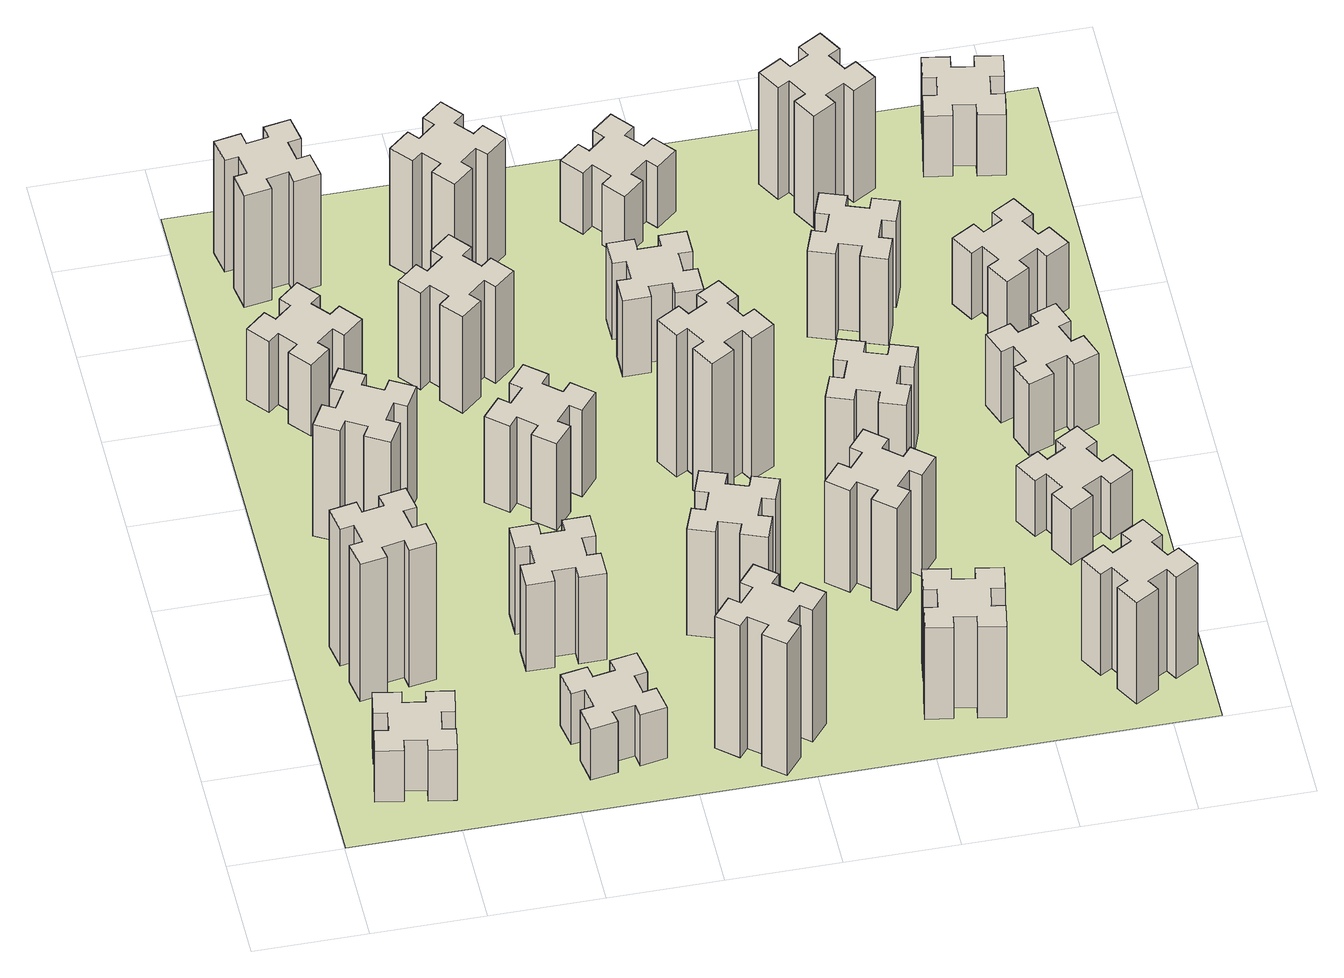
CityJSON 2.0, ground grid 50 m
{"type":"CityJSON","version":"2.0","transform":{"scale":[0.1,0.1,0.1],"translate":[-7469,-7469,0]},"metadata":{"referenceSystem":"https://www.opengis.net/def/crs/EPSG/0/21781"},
"CityObjects":{
"building1":{"type":"Building","attributes":{"class":"1000","function":"1000","usage":"1000","yearOfConstruction":2016,"roofType":"1000","measuredHeight":30,"storeysAboveGround":30,"storeysBelowGround":0},"geometry":[{"type":"Solid","lod":"1","boundaries":[[[[0,1,2,3,4,5,6,7,8,9,10,11,12,13,14,15,16,17,18,19]],[[17,16,20,21]],[[16,15,22,20]],[[15,14,23,22]],[[14,13,24,23]],[[13,12,25,24]],[[12,11,26,25]],[[11,10,27,26]],[[10,9,28,27]],[[9,8,29,28]],[[8,7,30,29]],[[7,6,31,30]],[[6,5,32,31]],[[5,4,33,32]],[[4,3,34,33]],[[3,2,35,34]],[[2,1,36,35]],[[1,0,37,36]],[[0,19,38,37]],[[19,18,39,38]],[[18,17,21,39]],[[24,25,26,27,28,29,30,31,32,33,34,35,36,37,38,39,21,20,22,23]]]]}]},
"building2":{"type":"Building","attributes":{"class":"1000","function":"1000","usage":"1000","yearOfConstruction":2016,"roofType":"1000","measuredHeight":81,"storeysAboveGround":30,"storeysBelowGround":0},"geometry":[{"type":"Solid","lod":"1","boundaries":[[[[40,41,42,43,44,45,46,47,48,49,50,51,52,53,54,55,56,57,58,59]],[[57,56,60,61]],[[56,55,62,60]],[[55,54,63,62]],[[54,53,64,63]],[[53,52,65,64]],[[52,51,66,65]],[[51,50,67,66]],[[50,49,68,67]],[[49,48,69,68]],[[48,47,70,69]],[[47,46,71,70]],[[46,45,72,71]],[[45,44,73,72]],[[44,43,74,73]],[[43,42,75,74]],[[42,41,76,75]],[[41,40,77,76]],[[40,59,78,77]],[[59,58,79,78]],[[58,57,61,79]],[[64,65,66,67,68,69,70,71,72,73,74,75,76,77,78,79,61,60,62,63]]]]}]},
"building3":{"type":"Building","attributes":{"class":"1000","function":"1000","usage":"1000","yearOfConstruction":2016,"roofType":"1000","measuredHeight":66,"storeysAboveGround":30,"storeysBelowGround":0},"geometry":[{"type":"Solid","lod":"1","boundaries":[[[[80,81,82,83,84,85,86,87,88,89,90,91,92,93,94,95,96,97,98,99]],[[97,96,100,101]],[[96,95,102,100]],[[95,94,103,102]],[[94,93,104,103]],[[93,92,105,104]],[[92,91,106,105]],[[91,90,107,106]],[[90,89,108,107]],[[89,88,109,108]],[[88,87,110,109]],[[87,86,111,110]],[[86,85,112,111]],[[85,84,113,112]],[[84,83,114,113]],[[83,82,115,114]],[[82,81,116,115]],[[81,80,117,116]],[[80,99,118,117]],[[99,98,119,118]],[[98,97,101,119]],[[104,105,106,107,108,109,110,111,112,113,114,115,116,117,118,119,101,100,102,103]]]]}]},
"building4":{"type":"Building","attributes":{"class":"1000","function":"1000","usage":"1000","yearOfConstruction":2016,"roofType":"1000","measuredHeight":42,"storeysAboveGround":30,"storeysBelowGround":0},"geometry":[{"type":"Solid","lod":"1","boundaries":[[[[120,121,122,123,124,125,126,127,128,129,130,131,132,133,134,135,136,137,138,139]],[[137,136,140,141]],[[136,135,142,140]],[[135,134,143,142]],[[134,133,144,143]],[[133,132,145,144]],[[132,131,146,145]],[[131,130,147,146]],[[130,129,148,147]],[[129,128,149,148]],[[128,127,150,149]],[[127,126,151,150]],[[126,125,152,151]],[[125,124,153,152]],[[124,123,154,153]],[[123,122,155,154]],[[122,121,156,155]],[[121,120,157,156]],[[120,139,158,157]],[[139,138,159,158]],[[138,137,141,159]],[[144,145,146,147,148,149,150,151,152,153,154,155,156,157,158,159,141,140,142,143]]]]}]},
"building5":{"type":"Building","attributes":{"class":"1000","function":"1000","usage":"1000","yearOfConstruction":2016,"roofType":"1000","measuredHeight":30,"storeysAboveGround":30,"storeysBelowGround":0},"geometry":[{"type":"Solid","lod":"1","boundaries":[[[[160,161,162,163,164,165,166,167,168,169,170,171,172,173,174,175,176,177,178,179]],[[177,176,180,181]],[[176,175,182,180]],[[175,174,183,182]],[[174,173,184,183]],[[173,172,185,184]],[[172,171,186,185]],[[171,170,187,186]],[[170,169,188,187]],[[169,168,189,188]],[[168,167,190,189]],[[167,166,191,190]],[[166,165,192,191]],[[165,164,193,192]],[[164,163,194,193]],[[163,162,195,194]],[[162,161,196,195]],[[161,160,197,196]],[[160,179,198,197]],[[179,178,199,198]],[[178,177,181,199]],[[184,185,186,187,188,189,190,191,192,193,194,195,196,197,198,199,181,180,182,183]]]]}]},
"building6":{"type":"Building","attributes":{"class":"1000","function":"1000","usage":"1000","yearOfConstruction":2016,"roofType":"1000","measuredHeight":66,"storeysAboveGround":30,"storeysBelowGround":0},"geometry":[{"type":"Solid","lod":"1","boundaries":[[[[200,201,202,203,204,205,206,207,208,209,210,211,212,213,214,215,216,217,218,219]],[[217,216,220,221]],[[216,215,222,220]],[[215,214,223,222]],[[214,213,224,223]],[[213,212,225,224]],[[212,211,226,225]],[[211,210,227,226]],[[210,209,228,227]],[[209,208,229,228]],[[208,207,230,229]],[[207,206,231,230]],[[206,205,232,231]],[[205,204,233,232]],[[204,203,234,233]],[[203,202,235,234]],[[202,201,236,235]],[[201,200,237,236]],[[200,219,238,237]],[[219,218,239,238]],[[218,217,221,239]],[[224,225,226,227,228,229,230,231,232,233,234,235,236,237,238,239,221,220,222,223]]]]}]},
"building7":{"type":"Building","attributes":{"class":"1000","function":"1000","usage":"1000","yearOfConstruction":2016,"roofType":"1000","measuredHeight":51,"storeysAboveGround":30,"storeysBelowGround":0},"geometry":[{"type":"Solid","lod":"1","boundaries":[[[[240,241,242,243,244,245,246,247,248,249,250,251,252,253,254,255,256,257,258,259]],[[257,256,260,261]],[[256,255,262,260]],[[255,254,263,262]],[[254,253,264,263]],[[253,252,265,264]],[[252,251,266,265]],[[251,250,267,266]],[[250,249,268,267]],[[249,248,269,268]],[[248,247,270,269]],[[247,246,271,270]],[[246,245,272,271]],[[245,244,273,272]],[[244,243,274,273]],[[243,242,275,274]],[[242,241,276,275]],[[241,240,277,276]],[[240,259,278,277]],[[259,258,279,278]],[[258,257,261,279]],[[264,265,266,267,268,269,270,271,272,273,274,275,276,277,278,279,261,260,262,263]]]]}]},
"building8":{"type":"Building","attributes":{"class":"1000","function":"1000","usage":"1000","yearOfConstruction":2016,"roofType":"1000","measuredHeight":51,"storeysAboveGround":30,"storeysBelowGround":0},"geometry":[{"type":"Solid","lod":"1","boundaries":[[[[280,281,282,283,284,285,286,287,288,289,290,291,292,293,294,295,296,297,298,299]],[[297,296,300,301]],[[296,295,302,300]],[[295,294,303,302]],[[294,293,304,303]],[[293,292,305,304]],[[292,291,306,305]],[[291,290,307,306]],[[290,289,308,307]],[[289,288,309,308]],[[288,287,310,309]],[[287,286,311,310]],[[286,285,312,311]],[[285,284,313,312]],[[284,283,314,313]],[[283,282,315,314]],[[282,281,316,315]],[[281,280,317,316]],[[280,299,318,317]],[[299,298,319,318]],[[298,297,301,319]],[[304,305,306,307,308,309,310,311,312,313,314,315,316,317,318,319,301,300,302,303]]]]}]},
"building9":{"type":"Building","attributes":{"class":"1000","function":"1000","usage":"1000","yearOfConstruction":2016,"roofType":"1000","measuredHeight":57,"storeysAboveGround":30,"storeysBelowGround":0},"geometry":[{"type":"Solid","lod":"1","boundaries":[[[[320,321,322,323,324,325,326,327,328,329,330,331,332,333,334,335,336,337,338,339]],[[337,336,340,341]],[[336,335,342,340]],[[335,334,343,342]],[[334,333,344,343]],[[333,332,345,344]],[[332,331,346,345]],[[331,330,347,346]],[[330,329,348,347]],[[329,328,349,348]],[[328,327,350,349]],[[327,326,351,350]],[[326,325,352,351]],[[325,324,353,352]],[[324,323,354,353]],[[323,322,355,354]],[[322,321,356,355]],[[321,320,357,356]],[[320,339,358,357]],[[339,338,359,358]],[[338,337,341,359]],[[344,345,346,347,348,349,350,351,352,353,354,355,356,357,358,359,341,340,342,343]]]]}]},
"building10":{"type":"Building","attributes":{"class":"1000","function":"1000","usage":"1000","yearOfConstruction":2016,"roofType":"1000","measuredHeight":78,"storeysAboveGround":30,"storeysBelowGround":0},"geometry":[{"type":"Solid","lod":"1","boundaries":[[[[360,361,362,363,364,365,366,367,368,369,370,371,372,373,374,375,376,377,378,379]],[[377,376,380,381]],[[376,375,382,380]],[[375,374,383,382]],[[374,373,384,383]],[[373,372,385,384]],[[372,371,386,385]],[[371,370,387,386]],[[370,369,388,387]],[[369,368,389,388]],[[368,367,390,389]],[[367,366,391,390]],[[366,365,392,391]],[[365,364,393,392]],[[364,363,394,393]],[[363,362,395,394]],[[362,361,396,395]],[[361,360,397,396]],[[360,379,398,397]],[[379,378,399,398]],[[378,377,381,399]],[[384,385,386,387,388,389,390,391,392,393,394,395,396,397,398,399,381,380,382,383]]]]}]},
"building11":{"type":"Building","attributes":{"class":"1000","function":"1000","usage":"1000","yearOfConstruction":2016,"roofType":"1000","measuredHeight":69,"storeysAboveGround":30,"storeysBelowGround":0},"geometry":[{"type":"Solid","lod":"1","boundaries":[[[[400,401,402,403,404,405,406,407,408,409,410,411,412,413,414,415,416,417,418,419]],[[417,416,420,421]],[[416,415,422,420]],[[415,414,423,422]],[[414,413,424,423]],[[413,412,425,424]],[[412,411,426,425]],[[411,410,427,426]],[[410,409,428,427]],[[409,408,429,428]],[[408,407,430,429]],[[407,406,431,430]],[[406,405,432,431]],[[405,404,433,432]],[[404,403,434,433]],[[403,402,435,434]],[[402,401,436,435]],[[401,400,437,436]],[[400,419,438,437]],[[419,418,439,438]],[[418,417,421,439]],[[424,425,426,427,428,429,430,431,432,433,434,435,436,437,438,439,421,420,422,423]]]]}]},
"building12":{"type":"Building","attributes":{"class":"1000","function":"1000","usage":"1000","yearOfConstruction":2016,"roofType":"1000","measuredHeight":63,"storeysAboveGround":30,"storeysBelowGround":0},"geometry":[{"type":"Solid","lod":"1","boundaries":[[[[440,441,442,443,444,445,446,447,448,449,450,451,452,453,454,455,456,457,458,459]],[[457,456,460,461]],[[456,455,462,460]],[[455,454,463,462]],[[454,453,464,463]],[[453,452,465,464]],[[452,451,466,465]],[[451,450,467,466]],[[450,449,468,467]],[[449,448,469,468]],[[448,447,470,469]],[[447,446,471,470]],[[446,445,472,471]],[[445,444,473,472]],[[444,443,474,473]],[[443,442,475,474]],[[442,441,476,475]],[[441,440,477,476]],[[440,459,478,477]],[[459,458,479,478]],[[458,457,461,479]],[[464,465,466,467,468,469,470,471,472,473,474,475,476,477,478,479,461,460,462,463]]]]}]},
"building13":{"type":"Building","attributes":{"class":"1000","function":"1000","usage":"1000","yearOfConstruction":2016,"roofType":"1000","measuredHeight":84,"storeysAboveGround":30,"storeysBelowGround":0},"geometry":[{"type":"Solid","lod":"1","boundaries":[[[[480,481,482,483,484,485,486,487,488,489,490,491,492,493,494,495,496,497,498,499]],[[497,496,500,501]],[[496,495,502,500]],[[495,494,503,502]],[[494,493,504,503]],[[493,492,505,504]],[[492,491,506,505]],[[491,490,507,506]],[[490,489,508,507]],[[489,488,509,508]],[[488,487,510,509]],[[487,486,511,510]],[[486,485,512,511]],[[485,484,513,512]],[[484,483,514,513]],[[483,482,515,514]],[[482,481,516,515]],[[481,480,517,516]],[[480,499,518,517]],[[499,498,519,518]],[[498,497,501,519]],[[504,505,506,507,508,509,510,511,512,513,514,515,516,517,518,519,501,500,502,503]]]]}]},
"building14":{"type":"Building","attributes":{"class":"1000","function":"1000","usage":"1000","yearOfConstruction":2016,"roofType":"1000","measuredHeight":45,"storeysAboveGround":30,"storeysBelowGround":0},"geometry":[{"type":"Solid","lod":"1","boundaries":[[[[520,521,522,523,524,525,526,527,528,529,530,531,532,533,534,535,536,537,538,539]],[[537,536,540,541]],[[536,535,542,540]],[[535,534,543,542]],[[534,533,544,543]],[[533,532,545,544]],[[532,531,546,545]],[[531,530,547,546]],[[530,529,548,547]],[[529,528,549,548]],[[528,527,550,549]],[[527,526,551,550]],[[526,525,552,551]],[[525,524,553,552]],[[524,523,554,553]],[[523,522,555,554]],[[522,521,556,555]],[[521,520,557,556]],[[520,539,558,557]],[[539,538,559,558]],[[538,537,541,559]],[[544,545,546,547,548,549,550,551,552,553,554,555,556,557,558,559,541,540,542,543]]]]}]},
"building15":{"type":"Building","attributes":{"class":"1000","function":"1000","usage":"1000","yearOfConstruction":2016,"roofType":"1000","measuredHeight":54,"storeysAboveGround":30,"storeysBelowGround":0},"geometry":[{"type":"Solid","lod":"1","boundaries":[[[[560,561,562,563,564,565,566,567,568,569,570,571,572,573,574,575,576,577,578,579]],[[577,576,580,581]],[[576,575,582,580]],[[575,574,583,582]],[[574,573,584,583]],[[573,572,585,584]],[[572,571,586,585]],[[571,570,587,586]],[[570,569,588,587]],[[569,568,589,588]],[[568,567,590,589]],[[567,566,591,590]],[[566,565,592,591]],[[565,564,593,592]],[[564,563,594,593]],[[563,562,595,594]],[[562,561,596,595]],[[561,560,597,596]],[[560,579,598,597]],[[579,578,599,598]],[[578,577,581,599]],[[584,585,586,587,588,589,590,591,592,593,594,595,596,597,598,599,581,580,582,583]]]]}]},
"building16":{"type":"Building","attributes":{"class":"1000","function":"1000","usage":"1000","yearOfConstruction":2016,"roofType":"1000","measuredHeight":60,"storeysAboveGround":30,"storeysBelowGround":0},"geometry":[{"type":"Solid","lod":"1","boundaries":[[[[600,601,602,603,604,605,606,607,608,609,610,611,612,613,614,615,616,617,618,619]],[[617,616,620,621]],[[616,615,622,620]],[[615,614,623,622]],[[614,613,624,623]],[[613,612,625,624]],[[612,611,626,625]],[[611,610,627,626]],[[610,609,628,627]],[[609,608,629,628]],[[608,607,630,629]],[[607,606,631,630]],[[606,605,632,631]],[[605,604,633,632]],[[604,603,634,633]],[[603,602,635,634]],[[602,601,636,635]],[[601,600,637,636]],[[600,619,638,637]],[[619,618,639,638]],[[618,617,621,639]],[[624,625,626,627,628,629,630,631,632,633,634,635,636,637,638,639,621,620,622,623]]]]}]},
"building17":{"type":"Building","attributes":{"class":"1000","function":"1000","usage":"1000","yearOfConstruction":2016,"roofType":"1000","measuredHeight":36,"storeysAboveGround":30,"storeysBelowGround":0},"geometry":[{"type":"Solid","lod":"1","boundaries":[[[[640,641,642,643,644,645,646,647,648,649,650,651,652,653,654,655,656,657,658,659]],[[657,656,660,661]],[[656,655,662,660]],[[655,654,663,662]],[[654,653,664,663]],[[653,652,665,664]],[[652,651,666,665]],[[651,650,667,666]],[[650,649,668,667]],[[649,648,669,668]],[[648,647,670,669]],[[647,646,671,670]],[[646,645,672,671]],[[645,644,673,672]],[[644,643,674,673]],[[643,642,675,674]],[[642,641,676,675]],[[641,640,677,676]],[[640,659,678,677]],[[659,658,679,678]],[[658,657,661,679]],[[664,665,666,667,668,669,670,671,672,673,674,675,676,677,678,679,661,660,662,663]]]]}]},
"building18":{"type":"Building","attributes":{"class":"1000","function":"1000","usage":"1000","yearOfConstruction":2016,"roofType":"1000","measuredHeight":51,"storeysAboveGround":30,"storeysBelowGround":0},"geometry":[{"type":"Solid","lod":"1","boundaries":[[[[680,681,682,683,684,685,686,687,688,689,690,691,692,693,694,695,696,697,698,699]],[[697,696,700,701]],[[696,695,702,700]],[[695,694,703,702]],[[694,693,704,703]],[[693,692,705,704]],[[692,691,706,705]],[[691,690,707,706]],[[690,689,708,707]],[[689,688,709,708]],[[688,687,710,709]],[[687,686,711,710]],[[686,685,712,711]],[[685,684,713,712]],[[684,683,714,713]],[[683,682,715,714]],[[682,681,716,715]],[[681,680,717,716]],[[680,699,718,717]],[[699,698,719,718]],[[698,697,701,719]],[[704,705,706,707,708,709,710,711,712,713,714,715,716,717,718,719,701,700,702,703]]]]}]},
"building19":{"type":"Building","attributes":{"class":"1000","function":"1000","usage":"1000","yearOfConstruction":2016,"roofType":"1000","measuredHeight":51,"storeysAboveGround":30,"storeysBelowGround":0},"geometry":[{"type":"Solid","lod":"1","boundaries":[[[[720,721,722,723,724,725,726,727,728,729,730,731,732,733,734,735,736,737,738,739]],[[737,736,740,741]],[[736,735,742,740]],[[735,734,743,742]],[[734,733,744,743]],[[733,732,745,744]],[[732,731,746,745]],[[731,730,747,746]],[[730,729,748,747]],[[729,728,749,748]],[[728,727,750,749]],[[727,726,751,750]],[[726,725,752,751]],[[725,724,753,752]],[[724,723,754,753]],[[723,722,755,754]],[[722,721,756,755]],[[721,720,757,756]],[[720,739,758,757]],[[739,738,759,758]],[[738,737,741,759]],[[744,745,746,747,748,749,750,751,752,753,754,755,756,757,758,759,741,740,742,743]]]]}]},
"building20":{"type":"Building","attributes":{"class":"1000","function":"1000","usage":"1000","yearOfConstruction":2016,"roofType":"1000","measuredHeight":60,"storeysAboveGround":30,"storeysBelowGround":0},"geometry":[{"type":"Solid","lod":"1","boundaries":[[[[760,761,762,763,764,765,766,767,768,769,770,771,772,773,774,775,776,777,778,779]],[[777,776,780,781]],[[776,775,782,780]],[[775,774,783,782]],[[774,773,784,783]],[[773,772,785,784]],[[772,771,786,785]],[[771,770,787,786]],[[770,769,788,787]],[[769,768,789,788]],[[768,767,790,789]],[[767,766,791,790]],[[766,765,792,791]],[[765,764,793,792]],[[764,763,794,793]],[[763,762,795,794]],[[762,761,796,795]],[[761,760,797,796]],[[760,779,798,797]],[[779,778,799,798]],[[778,777,781,799]],[[784,785,786,787,788,789,790,791,792,793,794,795,796,797,798,799,781,780,782,783]]]]}]},
"building21":{"type":"Building","attributes":{"class":"1000","function":"1000","usage":"1000","yearOfConstruction":2016,"roofType":"1000","measuredHeight":66,"storeysAboveGround":30,"storeysBelowGround":0},"geometry":[{"type":"Solid","lod":"1","boundaries":[[[[800,801,802,803,804,805,806,807,808,809,810,811,812,813,814,815,816,817,818,819]],[[817,816,820,821]],[[816,815,822,820]],[[815,814,823,822]],[[814,813,824,823]],[[813,812,825,824]],[[812,811,826,825]],[[811,810,827,826]],[[810,809,828,827]],[[809,808,829,828]],[[808,807,830,829]],[[807,806,831,830]],[[806,805,832,831]],[[805,804,833,832]],[[804,803,834,833]],[[803,802,835,834]],[[802,801,836,835]],[[801,800,837,836]],[[800,819,838,837]],[[819,818,839,838]],[[818,817,821,839]],[[824,825,826,827,828,829,830,831,832,833,834,835,836,837,838,839,821,820,822,823]]]]}]},
"building22":{"type":"Building","attributes":{"class":"1000","function":"1000","usage":"1000","yearOfConstruction":2016,"roofType":"1000","measuredHeight":33,"storeysAboveGround":30,"storeysBelowGround":0},"geometry":[{"type":"Solid","lod":"1","boundaries":[[[[840,841,842,843,844,845,846,847,848,849,850,851,852,853,854,855,856,857,858,859]],[[857,856,860,861]],[[856,855,862,860]],[[855,854,863,862]],[[854,853,864,863]],[[853,852,865,864]],[[852,851,866,865]],[[851,850,867,866]],[[850,849,868,867]],[[849,848,869,868]],[[848,847,870,869]],[[847,846,871,870]],[[846,845,872,871]],[[845,844,873,872]],[[844,843,874,873]],[[843,842,875,874]],[[842,841,876,875]],[[841,840,877,876]],[[840,859,878,877]],[[859,858,879,878]],[[858,857,861,879]],[[864,865,866,867,868,869,870,871,872,873,874,875,876,877,878,879,861,860,862,863]]]]}]},
"building23":{"type":"Building","attributes":{"class":"1000","function":"1000","usage":"1000","yearOfConstruction":2016,"roofType":"1000","measuredHeight":42,"storeysAboveGround":30,"storeysBelowGround":0},"geometry":[{"type":"Solid","lod":"1","boundaries":[[[[880,881,882,883,884,885,886,887,888,889,890,891,892,893,894,895,896,897,898,899]],[[897,896,900,901]],[[896,895,902,900]],[[895,894,903,902]],[[894,893,904,903]],[[893,892,905,904]],[[892,891,906,905]],[[891,890,907,906]],[[890,889,908,907]],[[889,888,909,908]],[[888,887,910,909]],[[887,886,911,910]],[[886,885,912,911]],[[885,884,913,912]],[[884,883,914,913]],[[883,882,915,914]],[[882,881,916,915]],[[881,880,917,916]],[[880,899,918,917]],[[899,898,919,918]],[[898,897,901,919]],[[904,905,906,907,908,909,910,911,912,913,914,915,916,917,918,919,901,900,902,903]]]]}]},
"building24":{"type":"Building","attributes":{"class":"1000","function":"1000","usage":"1000","yearOfConstruction":2016,"roofType":"1000","measuredHeight":39,"storeysAboveGround":30,"storeysBelowGround":0},"geometry":[{"type":"Solid","lod":"1","boundaries":[[[[920,921,922,923,924,925,926,927,928,929,930,931,932,933,934,935,936,937,938,939]],[[937,936,940,941]],[[936,935,942,940]],[[935,934,943,942]],[[934,933,944,943]],[[933,932,945,944]],[[932,931,946,945]],[[931,930,947,946]],[[930,929,948,947]],[[929,928,949,948]],[[928,927,950,949]],[[927,926,951,950]],[[926,925,952,951]],[[925,924,953,952]],[[924,923,954,953]],[[923,922,955,954]],[[922,921,956,955]],[[921,920,957,956]],[[920,939,958,957]],[[939,938,959,958]],[[938,937,941,959]],[[944,945,946,947,948,949,950,951,952,953,954,955,956,957,958,959,941,940,942,943]]]]}]},
"building25":{"type":"Building","attributes":{"class":"1000","function":"1000","usage":"1000","yearOfConstruction":2016,"roofType":"1000","measuredHeight":36,"storeysAboveGround":30,"storeysBelowGround":0},"geometry":[{"type":"Solid","lod":"1","boundaries":[[[[960,961,962,963,964,965,966,967,968,969,970,971,972,973,974,975,976,977,978,979]],[[977,976,980,981]],[[976,975,982,980]],[[975,974,983,982]],[[974,973,984,983]],[[973,972,985,984]],[[972,971,986,985]],[[971,970,987,986]],[[970,969,988,987]],[[969,968,989,988]],[[968,967,990,989]],[[967,966,991,990]],[[966,965,992,991]],[[965,964,993,992]],[[964,963,994,993]],[[963,962,995,994]],[[962,961,996,995]],[[961,960,997,996]],[[960,979,998,997]],[[979,978,999,998]],[[978,977,981,999]],[[984,985,986,987,988,989,990,991,992,993,994,995,996,997,998,999,981,980,982,983]]]]}]},
"landuse1":{"type":"LandUse","attributes":{"name":"plot1","function":"1010"},"geometry":[{"type":"MultiSurface","lod":"1","boundaries":[[[1000,1001,1002,1003]]]}]}
},
"vertices":[
[444,475,0],[345,492,0],[356,551,0],[237,572,0],[217,454,0],[276,444,0],[258,345,0],[199,356,0],[178,237,0],[297,217,0],[307,276,0],[405,258,0],[395,199,0],[513,178,0],[534,297,0],[475,307,0],[492,405,0],[551,395,0],[572,513,0],[454,534,0],[492,405,300],[551,395,300],[475,307,300],[534,297,300],[513,178,300],[395,199,300],[405,258,300],[307,276,300],[297,217,300],[178,237,300],[199,356,300],[258,345,300],[276,444,300],[217,454,300],[237,572,300],[356,551,300],[345,492,300],[444,475,300],[454,534,300],[572,513,300],
[405,1132,0],[307,1115,0],[297,1174,0],[178,1153,0],[199,1035,0],[258,1045,0],[276,947,0],[217,937,0],[237,818,0],[356,839,0],[345,898,0],[444,916,0],[454,857,0],[572,877,0],[551,996,0],[492,985,0],[475,1084,0],[534,1094,0],[513,1212,0],[395,1191,0],[475,1084,810],[534,1094,810],[492,985,810],[551,996,810],[572,877,810],[454,857,810],[444,916,810],[345,898,810],[356,839,810],[237,818,810],[217,937,810],[276,947,810],[258,1045,810],[199,1035,810],[178,1153,810],[297,1174,810],[307,1115,810],[405,1132,810],[395,1191,810],[513,1212,810],
[377,1785,0],[464,1735,0],[434,1683,0],[538,1623,0],[598,1727,0],[546,1757,0],[596,1844,0],[648,1814,0],[708,1918,0],[604,1978,0],[574,1926,0],[487,1976,0],[517,2028,0],[413,2088,0],[353,1984,0],[405,1954,0],[355,1867,0],[303,1897,0],[243,1793,0],[347,1733,0],[355,1867,660],[303,1897,660],[405,1954,660],[353,1984,660],[413,2088,660],[517,2028,660],[487,1976,660],[574,1926,660],[604,1978,660],[708,1918,660],[648,1814,660],[596,1844,660],[546,1757,660],[598,1727,660],[538,1623,660],[434,1683,660],[464,1735,660],[377,1785,660],[347,1733,660],[243,1793,660],
[492,2628,0],[427,2704,0],[473,2743,0],[396,2835,0],[304,2758,0],[343,2712,0],[266,2647,0],[228,2693,0],[136,2616,0],[213,2524,0],[259,2563,0],[323,2486,0],[277,2448,0],[354,2356,0],[446,2433,0],[408,2479,0],[484,2543,0],[523,2497,0],[615,2574,0],[538,2666,0],[484,2543,420],[523,2497,420],[408,2479,420],[446,2433,420],[354,2356,420],[277,2448,420],[323,2486,420],[259,2563,420],[213,2524,420],[136,2616,420],[228,2693,420],[266,2647,420],[343,2712,420],[304,2758,420],[396,2835,420],[473,2743,420],[427,2704,420],[492,2628,420],[538,2666,420],[615,2574,420],
[1332,345,0],[1315,444,0],[1374,454,0],[1353,572,0],[1235,551,0],[1245,492,0],[1147,475,0],[1137,534,0],[1018,513,0],[1039,395,0],[1098,405,0],[1116,307,0],[1057,297,0],[1077,178,0],[1196,199,0],[1185,258,0],[1284,276,0],[1294,217,0],[1412,237,0],[1391,356,0],[1284,276,300],[1294,217,300],[1185,258,300],[1196,199,300],[1077,178,300],[1057,297,300],[1116,307,300],[1098,405,300],[1039,395,300],[1018,513,300],[1137,534,300],[1147,475,300],[1245,492,300],[1235,551,300],[1353,572,300],[1374,454,300],[1315,444,300],[1332,345,300],[1391,356,300],[1412,237,300],
[405,3452,0],[307,3435,0],[297,3494,0],[178,3473,0],[199,3355,0],[258,3365,0],[276,3267,0],[217,3257,0],[237,3138,0],[356,3159,0],[345,3218,0],[444,3236,0],[454,3177,0],[572,3197,0],[551,3316,0],[492,3305,0],[475,3404,0],[534,3414,0],[513,3532,0],[395,3511,0],[475,3404,660],[534,3414,660],[492,3305,660],[551,3316,660],[572,3197,660],[454,3177,660],[444,3236,660],[345,3218,660],[356,3159,660],[237,3138,660],[217,3257,660],[276,3267,660],[258,3365,660],[199,3355,660],[178,3473,660],[297,3494,660],[307,3435,660],[405,3452,660],[395,3511,660],[513,3532,660],
[1165,1125,0],[1065,1125,0],[1065,1185,0],[945,1185,0],[945,1065,0],[1005,1065,0],[1005,965,0],[945,965,0],[945,845,0],[1065,845,0],[1065,905,0],[1165,905,0],[1165,845,0],[1285,845,0],[1285,965,0],[1225,965,0],[1225,1065,0],[1285,1065,0],[1285,1185,0],[1165,1185,0],[1225,1065,510],[1285,1065,510],[1225,965,510],[1285,965,510],[1285,845,510],[1165,845,510],[1165,905,510],[1065,905,510],[1065,845,510],[945,845,510],[945,965,510],[1005,965,510],[1005,1065,510],[945,1065,510],[945,1185,510],[1065,1185,510],[1065,1125,510],[1165,1125,510],[1165,1185,510],[1285,1185,510],
[1324,1907,0],[1248,1972,0],[1286,2018,0],[1194,2095,0],[1117,2003,0],[1163,1964,0],[1099,1888,0],[1053,1926,0],[976,1834,0],[1068,1757,0],[1106,1803,0],[1183,1739,0],[1144,1693,0],[1236,1616,0],[1313,1708,0],[1267,1746,0],[1332,1823,0],[1378,1784,0],[1455,1876,0],[1363,1953,0],[1332,1823,510],[1378,1784,510],[1267,1746,510],[1313,1708,510],[1236,1616,510],[1144,1693,510],[1183,1739,510],[1106,1803,510],[1068,1757,510],[976,1834,510],[1053,1926,510],[1099,1888,510],[1163,1964,510],[1117,2003,510],[1194,2095,510],[1286,2018,510],[1248,1972,510],[1324,1907,510],[1363,1953,510],[1455,1876,510],
[899,2563,0],[963,2486,0],[917,2448,0],[994,2356,0],[1086,2433,0],[1048,2479,0],[1124,2543,0],[1163,2497,0],[1255,2574,0],[1178,2666,0],[1132,2628,0],[1067,2704,0],[1113,2743,0],[1036,2835,0],[944,2758,0],[983,2712,0],[906,2647,0],[868,2693,0],[776,2616,0],[853,2524,0],[906,2647,570],[868,2693,570],[983,2712,570],[944,2758,570],[1036,2835,570],[1113,2743,570],[1067,2704,570],[1132,2628,570],[1178,2666,570],[1255,2574,570],[1163,2497,570],[1124,2543,570],[1048,2479,570],[1086,2433,570],[994,2356,570],[917,2448,570],[963,2486,570],[899,2563,570],[853,2524,570],[776,2616,570],
[1746,223,0],[1823,159,0],[1784,113,0],[1876,36,0],[1953,128,0],[1907,166,0],[1972,243,0],[2018,204,0],[2095,296,0],[2003,373,0],[1964,327,0],[1888,392,0],[1926,438,0],[1834,515,0],[1757,423,0],[1803,384,0],[1739,308,0],[1693,346,0],[1616,254,0],[1708,177,0],[1739,308,780],[1693,346,780],[1803,384,780],[1757,423,780],[1834,515,780],[1926,438,780],[1888,392,780],[1964,327,780],[2003,373,780],[2095,296,780],[2018,204,780],[1972,243,780],[1907,166,780],[1953,128,780],[1876,36,780],[1784,113,780],[1823,159,780],[1746,223,780],[1708,177,780],[1616,254,780],
[1148,3119,0],[1224,3183,0],[1263,3137,0],[1355,3214,0],[1278,3306,0],[1232,3268,0],[1167,3344,0],[1213,3383,0],[1136,3475,0],[1044,3398,0],[1083,3352,0],[1006,3287,0],[968,3333,0],[876,3256,0],[953,3164,0],[999,3203,0],[1063,3126,0],[1017,3088,0],[1094,2996,0],[1186,3073,0],[1063,3126,690],[1017,3088,690],[999,3203,690],[953,3164,690],[876,3256,690],[968,3333,690],[1006,3287,690],[1083,3352,690],[1044,3398,690],[1136,3475,690],[1213,3383,690],[1167,3344,690],[1232,3268,690],[1278,3306,690],[1355,3214,690],[1263,3137,690],[1224,3183,690],[1148,3119,690],[1186,3073,690],[1094,2996,690],
[1940,1102,0],[1846,1136,0],[1867,1192,0],[1754,1233,0],[1713,1120,0],[1769,1100,0],[1735,1006,0],[1679,1027,0],[1637,914,0],[1750,873,0],[1771,929,0],[1865,895,0],[1844,839,0],[1957,797,0],[1998,910,0],[1942,931,0],[1976,1025,0],[2032,1004,0],[2073,1117,0],[1960,1158,0],[1976,1025,630],[2032,1004,630],[1942,931,630],[1998,910,630],[1957,797,630],[1844,839,630],[1865,895,630],[1771,929,630],[1750,873,630],[1637,914,630],[1679,1027,630],[1735,1006,630],[1769,1100,630],[1713,1120,630],[1754,1233,630],[1867,1192,630],[1846,1136,630],[1940,1102,630],[1960,1158,630],[2073,1117,630],
[1967,1735,0],[2054,1785,0],[2084,1733,0],[2188,1793,0],[2128,1897,0],[2076,1867,0],[2026,1954,0],[2078,1984,0],[2018,2088,0],[1914,2028,0],[1944,1976,0],[1857,1926,0],[1827,1978,0],[1723,1918,0],[1783,1814,0],[1835,1844,0],[1885,1757,0],[1833,1727,0],[1893,1623,0],[1997,1683,0],[1885,1757,840],[1833,1727,840],[1835,1844,840],[1783,1814,840],[1723,1918,840],[1827,1978,840],[1857,1926,840],[1944,1976,840],[1914,2028,840],[2018,2088,840],[2078,1984,840],[2026,1954,840],[2076,1867,840],[2128,1897,840],[2188,1793,840],[2084,1733,840],[2054,1785,840],[1967,1735,840],[1997,1683,840],[1893,1623,840],
[1805,2485,0],[1905,2485,0],[1905,2425,0],[2025,2425,0],[2025,2545,0],[1965,2545,0],[1965,2645,0],[2025,2645,0],[2025,2765,0],[1905,2765,0],[1905,2705,0],[1805,2705,0],[1805,2765,0],[1685,2765,0],[1685,2645,0],[1745,2645,0],[1745,2545,0],[1685,2545,0],[1685,2425,0],[1805,2425,0],[1745,2545,450],[1685,2545,450],[1745,2645,450],[1685,2645,450],[1685,2765,450],[1805,2765,450],[1805,2705,450],[1905,2705,450],[1905,2765,450],[2025,2765,450],[2025,2645,450],[1965,2645,450],[1965,2545,450],[2025,2545,450],[2025,2425,450],[1905,2425,450],[1905,2485,450],[1805,2485,450],[1805,2425,450],[1685,2425,450],
[2764,475,0],[2665,492,0],[2676,551,0],[2557,572,0],[2537,454,0],[2596,444,0],[2578,345,0],[2519,356,0],[2498,237,0],[2617,217,0],[2627,276,0],[2725,258,0],[2715,199,0],[2833,178,0],[2854,297,0],[2795,307,0],[2812,405,0],[2871,395,0],[2892,513,0],[2774,534,0],[2812,405,540],[2871,395,540],[2795,307,540],[2854,297,540],[2833,178,540],[2715,199,540],[2725,258,540],[2627,276,540],[2617,217,540],[2498,237,540],[2519,356,540],[2578,345,540],[2596,444,540],[2537,454,540],[2557,572,540],[2676,551,540],[2665,492,540],[2764,475,540],[2774,534,540],[2892,513,540],
[2547,1006,0],[2612,1083,0],[2658,1044,0],[2735,1136,0],[2643,1213,0],[2604,1167,0],[2528,1232,0],[2566,1278,0],[2474,1355,0],[2397,1263,0],[2443,1224,0],[2379,1148,0],[2333,1186,0],[2256,1094,0],[2348,1017,0],[2386,1063,0],[2463,999,0],[2424,953,0],[2516,876,0],[2593,968,0],[2463,999,600],[2424,953,600],[2386,1063,600],[2348,1017,600],[2256,1094,600],[2333,1186,600],[2379,1148,600],[2443,1224,600],[2397,1263,600],[2474,1355,600],[2566,1278,600],[2528,1232,600],[2604,1167,600],[2643,1213,600],[2735,1136,600],[2658,1044,600],[2612,1083,600],[2547,1006,600],[2593,968,600],[2516,876,600],
[1823,3452,0],[1746,3387,0],[1708,3433,0],[1616,3356,0],[1693,3264,0],[1739,3303,0],[1803,3226,0],[1757,3188,0],[1834,3096,0],[1926,3173,0],[1888,3219,0],[1964,3283,0],[2003,3237,0],[2095,3314,0],[2018,3406,0],[1972,3368,0],[1907,3444,0],[1953,3483,0],[1876,3575,0],[1784,3498,0],[1907,3444,360],[1953,3483,360],[1972,3368,360],[2018,3406,360],[2095,3314,360],[2003,3237,360],[1964,3283,360],[1888,3219,360],[1926,3173,360],[1834,3096,360],[1757,3188,360],[1803,3226,360],[1739,3303,360],[1693,3264,360],[1616,3356,360],[1708,3433,360],[1746,3387,360],[1823,3452,360],[1784,3498,360],[1876,3575,360],
[2509,1840,0],[2475,1746,0],[2419,1767,0],[2377,1654,0],[2490,1613,0],[2511,1669,0],[2605,1635,0],[2584,1579,0],[2697,1537,0],[2738,1650,0],[2682,1671,0],[2716,1765,0],[2772,1744,0],[2813,1857,0],[2700,1898,0],[2680,1842,0],[2586,1876,0],[2607,1932,0],[2494,1973,0],[2453,1860,0],[2586,1876,510],[2607,1932,510],[2680,1842,510],[2700,1898,510],[2813,1857,510],[2772,1744,510],[2716,1765,510],[2682,1671,510],[2738,1650,510],[2697,1537,510],[2584,1579,510],[2605,1635,510],[2511,1669,510],[2490,1613,510],[2377,1654,510],[2419,1767,510],[2475,1746,510],[2509,1840,510],[2453,1860,510],[2494,1973,510],
[2611,2509,0],[2705,2475,0],[2684,2419,0],[2797,2377,0],[2838,2490,0],[2782,2511,0],[2816,2605,0],[2872,2584,0],[2913,2697,0],[2800,2738,0],[2780,2682,0],[2686,2716,0],[2707,2772,0],[2594,2813,0],[2553,2700,0],[2609,2680,0],[2575,2586,0],[2519,2607,0],[2477,2494,0],[2590,2453,0],[2575,2586,510],[2519,2607,510],[2609,2680,510],[2553,2700,510],[2594,2813,510],[2707,2772,510],[2686,2716,510],[2780,2682,510],[2800,2738,510],[2913,2697,510],[2872,2584,510],[2816,2605,510],[2782,2511,510],[2838,2490,510],[2797,2377,510],[2684,2419,510],[2705,2475,510],[2611,2509,510],[2590,2453,510],[2477,2494,510],
[3315,364,0],[3365,277,0],[3313,247,0],[3373,143,0],[3477,203,0],[3447,255,0],[3534,305,0],[3564,253,0],[3668,313,0],[3608,417,0],[3556,387,0],[3506,474,0],[3558,504,0],[3498,608,0],[3394,548,0],[3424,496,0],[3337,446,0],[3307,498,0],[3203,438,0],[3263,334,0],[3337,446,600],[3307,498,600],[3424,496,600],[3394,548,600],[3498,608,600],[3558,504,600],[3506,474,600],[3556,387,600],[3608,417,600],[3668,313,600],[3564,253,600],[3534,305,600],[3447,255,600],[3477,203,600],[3373,143,600],[3313,247,600],[3365,277,600],[3315,364,600],[3263,334,600],[3203,438,600],
[2575,3324,0],[2625,3237,0],[2573,3207,0],[2633,3103,0],[2737,3163,0],[2707,3215,0],[2794,3265,0],[2824,3213,0],[2928,3273,0],[2868,3377,0],[2816,3347,0],[2766,3434,0],[2818,3464,0],[2758,3568,0],[2654,3508,0],[2684,3456,0],[2597,3406,0],[2567,3458,0],[2463,3398,0],[2523,3294,0],[2597,3406,660],[2567,3458,660],[2684,3456,660],[2654,3508,660],[2758,3568,660],[2818,3464,660],[2766,3434,660],[2816,3347,660],[2868,3377,660],[2928,3273,660],[2824,3213,660],[2794,3265,660],[2707,3215,660],[2737,3163,660],[2633,3103,660],[2573,3207,660],[2625,3237,660],[2575,3324,660],[2523,3294,660],[2463,3398,660],
[3456,1227,0],[3406,1314,0],[3458,1344,0],[3398,1448,0],[3294,1388,0],[3324,1336,0],[3237,1286,0],[3207,1338,0],[3103,1278,0],[3163,1174,0],[3215,1204,0],[3265,1117,0],[3213,1087,0],[3273,983,0],[3377,1043,0],[3347,1095,0],[3434,1145,0],[3464,1093,0],[3568,1153,0],[3508,1257,0],[3434,1145,330],[3464,1093,330],[3347,1095,330],[3377,1043,330],[3273,983,330],[3213,1087,330],[3265,1117,330],[3215,1204,330],[3163,1174,330],[3103,1278,330],[3207,1338,330],[3237,1286,330],[3324,1336,330],[3294,1388,330],[3398,1448,330],[3458,1344,330],[3406,1314,330],[3456,1227,330],[3508,1257,330],[3568,1153,330],
[3345,1976,0],[3251,1942,0],[3230,1998,0],[3117,1957,0],[3159,1844,0],[3215,1865,0],[3249,1771,0],[3193,1750,0],[3234,1637,0],[3347,1679,0],[3326,1735,0],[3420,1769,0],[3440,1713,0],[3553,1754,0],[3512,1867,0],[3456,1846,0],[3422,1940,0],[3478,1960,0],[3437,2073,0],[3324,2032,0],[3422,1940,420],[3478,1960,420],[3456,1846,420],[3512,1867,420],[3553,1754,420],[3440,1713,420],[3420,1769,420],[3326,1735,420],[3347,1679,420],[3234,1637,420],[3193,1750,420],[3249,1771,420],[3215,1865,420],[3159,1844,420],[3117,1957,420],[3230,1998,420],[3251,1942,420],[3345,1976,420],[3324,2032,420],[3437,2073,420],
[3347,2375,0],[3434,2425,0],[3464,2373,0],[3568,2433,0],[3508,2537,0],[3456,2507,0],[3406,2594,0],[3458,2624,0],[3398,2728,0],[3294,2668,0],[3324,2616,0],[3237,2566,0],[3207,2618,0],[3103,2558,0],[3163,2454,0],[3215,2484,0],[3265,2397,0],[3213,2367,0],[3273,2263,0],[3377,2323,0],[3265,2397,390],[3213,2367,390],[3215,2484,390],[3163,2454,390],[3103,2558,390],[3207,2618,390],[3237,2566,390],[3324,2616,390],[3294,2668,390],[3398,2728,390],[3458,2624,390],[3406,2594,390],[3456,2507,390],[3508,2537,390],[3568,2433,390],[3464,2373,390],[3434,2425,390],[3347,2375,390],[3377,2323,390],[3273,2263,390],
[3404,3535,0],[3305,3552,0],[3316,3611,0],[3197,3632,0],[3177,3514,0],[3236,3504,0],[3218,3405,0],[3159,3416,0],[3138,3297,0],[3257,3277,0],[3267,3336,0],[3365,3318,0],[3355,3259,0],[3473,3238,0],[3494,3357,0],[3435,3367,0],[3452,3465,0],[3511,3455,0],[3532,3573,0],[3414,3594,0],[3452,3465,360],[3511,3455,360],[3435,3367,360],[3494,3357,360],[3473,3238,360],[3355,3259,360],[3365,3318,360],[3267,3336,360],[3257,3277,360],[3138,3297,360],[3159,3416,360],[3218,3405,360],[3236,3504,360],[3177,3514,360],[3197,3632,360],[3316,3611,360],[3305,3552,360],[3404,3535,360],[3414,3594,360],[3532,3573,360],
[5,3705,0],[3705,3705,0],[3705,5,0],[5,5,0]
]}
